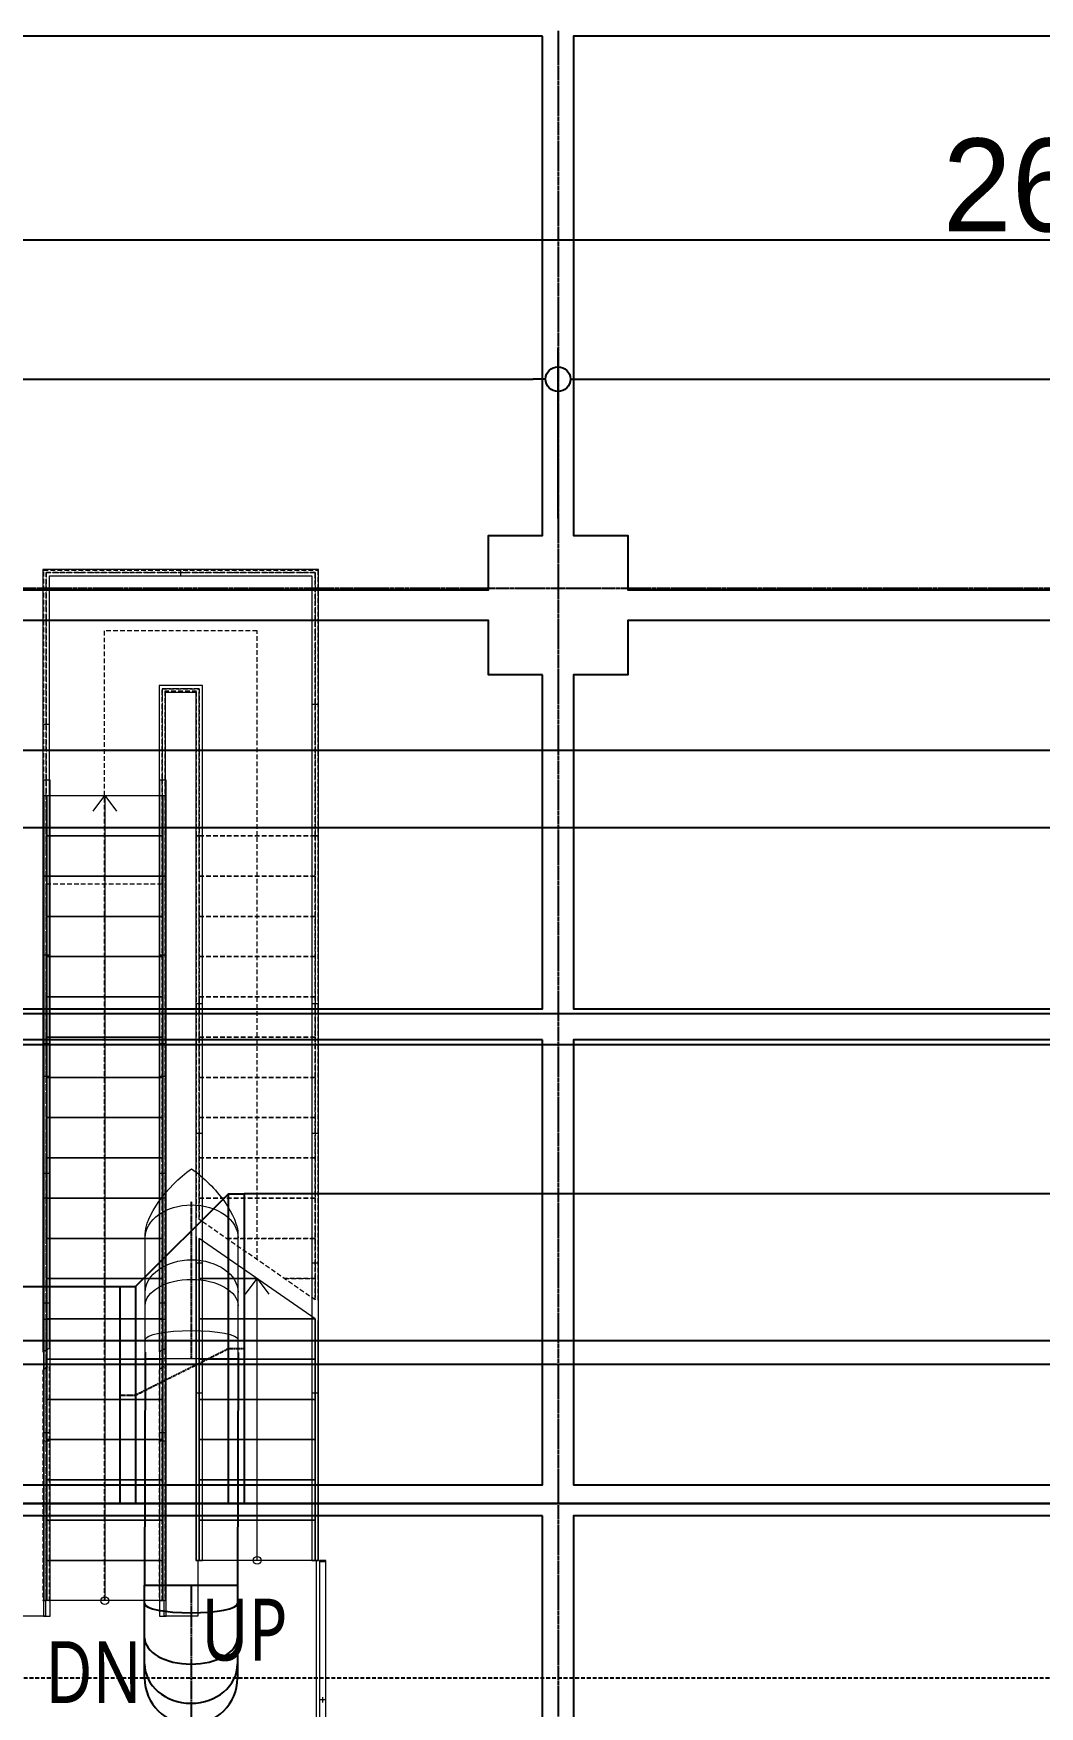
# Model space of a CAD drawing. Extents: x -3450 to 27857, y -1288 to 11880.
# Drawn here: x 12381 to 13031, y 9203 to 10283 of the extents above; entities that cross this region are included whole.
import ezdxf

# ---------------------------------------------------------------- set-up
doc = ezdxf.new("R2010")
doc.units = 0
for name, pattern in [('188K-SM-03-F20-MECH-EQ-Y2257103$0$CENTER', [2, 1.25, -0.25, 0.25, -0.25]), ('188K-SM-03-F20-MECH-EQ-Y2257103$0$CENTER2', [1.125, 0.75, -0.125, 0.125, -0.125]), ('188K-SM-03-F20-MECH-EQ-Y2257103$0$HIDDEN', [0.375, 0.25, -0.125]), ('X-S-FAB-L20$0$COL-CEN-LIN', [3.25, 2.5, -0.25, 0.25, -0.25]), ('X-S-FAB-L20$0$JJP_虛線(退縮線、投影線、地下室範圍、非屬本工程、圖面分區)', [0.45, 0.3, -0.15]), ('X-S-FAB-L20$0$虛線', [0.004233, 0.002117, -0.002117])]:
    doc.linetypes.add(name, pattern=pattern)
for name, color, linetype in [('188K-SM-03-F20-MECH-EQ-Y2257103$0$0-Block Center-Line', 1, '188K-SM-03-F20-MECH-EQ-Y2257103$0$CENTER'), ('188K-SM-03-F20-MECH-EQ-Y2257103$0$0-CF-AAS-AEX', 1, 'Continuous'), ('188K-SM-03-F20-MECH-EQ-Y2257103$0$0-CF-AAS-CVD', 140, 'Continuous'), ('188K-SM-03-F20-MECH-EQ-Y2257103$0$0-CF-AAS-GEX', 5, 'Continuous'), ('188K-SM-03-F20-MECH-EQ-Y2257103$0$0-CF-AAS-SEX', 3, 'Continuous'), ('188K-SM-03-F20-MECH-EQ-Y2257103$0$0-CF-AAS-VEX', 6, 'Continuous'), ('188K-SM-03-F20-MECH-EQ-Y2257103$0$Block Center-Line', 1, '188K-SM-03-F20-MECH-EQ-Y2257103$0$CENTER2'), ('X-S-FAB-L20$0$1_l20平面圖_1_A-RAIL', 8, 'Continuous'), ('X-S-FAB-L20$0$1_l20平面圖_1_A-STRS', 8, 'Continuous'), ('X-S-FAB-L20$0$1_l20平面圖_1_A-TEXT', 8, 'Continuous'), ('X-S-FAB-L20$0$1_l20平面圖_1_S-SLAB-SHOW', 8, 'Continuous'), ('X-S-FAB-L20$0$BLOCK', 8, 'Continuous'), ('X-S-FAB-L20$0$CCL', 8, 'X-S-FAB-L20$0$COL-CEN-LIN'), ('X-S-FAB-L20$0$DIM', 8, 'Continuous'), ('X-S-FAB-L20$0$Steel Frame-188K', 8, 'Continuous')]:
    doc.layers.add(name, color=color, linetype=linetype)
doc.styles.add('188K-SM-03-F20-MECH-EQ-Y2257103$0$dim-txt', font='simplex.shx', dxfattribs={"width": 0.8})
doc.styles.add('X-S-FAB-L20$0$DIM', font='', dxfattribs={"width": 0.8})
doc.styles.add('X-S-FAB-L20$0$Gen-Text', font='c2.shx', dxfattribs={"bigfont": 'chinese.shx'})
doc.styles.add('X-S-FAB-L20$0$Standard', font='', dxfattribs={"width": 0.8})
doc.styles.get('X-S-FAB-L20$0$DIM').set_extended_font_data('MingLiU')
doc.styles.get('X-S-FAB-L20$0$Standard').set_extended_font_data('Microsoft JhengHei')
doc.dimstyles.new('188K-SM-03-F20-MECH-EQ-Y2257103$0$80-DIM(mm)', dxfattribs={"dimscale": 80, "dimtxt": 0.25, "dimasz": 0.12, "dimexe": 0.01, "dimexo": 0.01, "dimgap": 0.05, "dimtad": 1, "dimdec": 0, "dimlfac": 10, "dimzin": 0, "dimdsep": 46, "dimtxsty": '188K-SM-03-F20-MECH-EQ-Y2257103$0$dim-txt', "dimcen": 2, "dimclrd": 220, "dimclre": 220, "dimclrt": 7, "dimadec": 0, "dimazin": 0, "dimtfac": 1, "dimtdec": 0, "dimtix": 1, "dimtmove": 2, "dimatfit": 3, "dimldrblk": '188K-SM-03-F20-MECH-EQ-Y2257103$0$_DOT', "dimfxl": 1.6, "dimtvp": 1, "dimtolj": 1, "dimtzin": 0, "dimarcsym": 0})
doc.dimstyles.new('X-S-FAB-L20$0$CIRL', dxfattribs={"dimtxt": 50, "dimasz": 25, "dimexe": 16, "dimexo": 0, "dimgap": 6, "dimtad": 1, "dimdsep": 46, "dimtxsty": 'X-S-FAB-L20$0$DIM', "dimblk": 'X-S-FAB-L20$0$_DotBlank', "dimcen": 10, "dimdle": 8, "dimclrd": 256, "dimclre": 256, "dimclrt": 6, "dimadec": 0, "dimazin": 0, "dimtfac": 1, "dimtix": 1, "dimtmove": 2, "dimatfit": 0, "dimldrblk": 'X-S-FAB-L20$0$ARROW', "dimfxl": 1, "dimtolj": 1, "dimarcsym": 0})

# ---------------------------------------------------------------- blocks, each defined once
blk = doc.blocks.new('X-S-FAB-L20$0$_DotBlank')
at = {"color": 0, "linetype": 'ByBlock', "lineweight": -2}
blk.add_line((-0.5, 0), (-1, 0), dxfattribs=at)
blk.add_circle((0, 0), 0.5, dxfattribs=at)
blk = doc.blocks.new('*D97')
at = {"layer": 'DefPoints', "color": 0, "transparency": 16777216}
for p in [(0, 10870), (-26160, 10780), (0, 10780)]:
    blk.add_point(p, dxfattribs=at)
at = {"layer": 'X-S-FAB-L20$0$DIM', "lineweight": -2, "transparency": 16777216}
for p, q in [((-26160, 10780), (-26160, 10890)), ((0, 10780), (0, 10890)), ((-26144, 10870), (-16, 10870))]:
    blk.add_line(p, q, dxfattribs=at)
at = {"layer": 'X-S-FAB-L20$0$DIM', "lineweight": -2, "transparency": 16777216, "xscale": 16, "yscale": 16, "zscale": 16, "rotation": 180}
blk.add_blockref('X-S-FAB-L20$0$_DotBlank', (-26160, 10870), dxfattribs=at)
at = {"layer": 'X-S-FAB-L20$0$DIM', "lineweight": -2, "transparency": 16777216, "xscale": 16, "yscale": 16, "zscale": 16}
blk.add_blockref('X-S-FAB-L20$0$_DotBlank', (0, 10870), dxfattribs=at)
at = {"layer": 'X-S-FAB-L20$0$DIM', "color": 6, "transparency": 16777216, "insert": (-13080, 10905), "char_height": 2.5, "attachment_point": 5, "style": 'X-S-FAB-L20$0$Gen-Text'}
blk.add_mtext('\\A1;{\\H24x;26160}', dxfattribs=at)
blk = doc.blocks.new('X-S-FAB-L20$0$ARROW')
at = {"color": 3}
blk.add_solid([(0, 0), (-2.4, -0.4), (-2.4, 0.4)], dxfattribs=at)
blk = doc.blocks.new('*D112')
at = {"layer": 'DefPoints', "color": 0, "transparency": 16777216}
for p in [(-13440, 10780), (-14280, 10690), (-13440, 10690)]:
    blk.add_point(p, dxfattribs=at)
at = {"layer": 'X-S-FAB-L20$0$DIM', "lineweight": -2, "transparency": 16777216}
for p, q in [((-14280, 10690), (-14280, 10800)), ((-13440, 10690), (-13440, 10800)), ((-14264, 10780), (-13456, 10780))]:
    blk.add_line(p, q, dxfattribs=at)
at = {"layer": 'X-S-FAB-L20$0$DIM', "lineweight": -2, "transparency": 16777216, "xscale": 16, "yscale": 16, "zscale": 16, "rotation": 180}
blk.add_blockref('X-S-FAB-L20$0$_DotBlank', (-14280, 10780), dxfattribs=at)
at = {"layer": 'X-S-FAB-L20$0$DIM', "lineweight": -2, "transparency": 16777216, "xscale": 16, "yscale": 16, "zscale": 16}
blk.add_blockref('X-S-FAB-L20$0$_DotBlank', (-13440, 10780), dxfattribs=at)
at = {"layer": 'X-S-FAB-L20$0$DIM', "color": 6, "transparency": 16777216, "insert": (-13860, 10815), "char_height": 2.5, "attachment_point": 5, "style": 'X-S-FAB-L20$0$Gen-Text'}
blk.add_mtext('\\A1;{\\H24x;840}', dxfattribs=at)
blk = doc.blocks.new('*D113')
at = {"layer": 'DefPoints', "color": 0, "transparency": 16777216}
for p in [(-12240, 10780), (-13440, 10690), (-12240, 10690)]:
    blk.add_point(p, dxfattribs=at)
at = {"layer": 'X-S-FAB-L20$0$DIM', "lineweight": -2, "transparency": 16777216}
for p, q in [((-13440, 10690), (-13440, 10800)), ((-12240, 10690), (-12240, 10800)), ((-13424, 10780), (-12256, 10780))]:
    blk.add_line(p, q, dxfattribs=at)
at = {"layer": 'X-S-FAB-L20$0$DIM', "lineweight": -2, "transparency": 16777216, "xscale": 16, "yscale": 16, "zscale": 16, "rotation": 180}
blk.add_blockref('X-S-FAB-L20$0$_DotBlank', (-13440, 10780), dxfattribs=at)
at = {"layer": 'X-S-FAB-L20$0$DIM', "lineweight": -2, "transparency": 16777216, "xscale": 16, "yscale": 16, "zscale": 16}
blk.add_blockref('X-S-FAB-L20$0$_DotBlank', (-12240, 10780), dxfattribs=at)
at = {"layer": 'X-S-FAB-L20$0$DIM', "color": 6, "transparency": 16777216, "insert": (-12840, 10815), "char_height": 2.5, "attachment_point": 5, "style": 'X-S-FAB-L20$0$Gen-Text'}
blk.add_mtext('\\A1;{\\H24x;1200}', dxfattribs=at)
blk = doc.blocks.new('X-S-FAB-L20$0$鋼棚_AAS')
at = {"layer": 'X-S-FAB-L20$0$Steel Frame-188K'}
for points in [[(10115, 1253.5), (9295, 1253.5), (9295, 905.9), (9305, 905.9), (9305, 895.9), (10080, 895.9), (10080, 930.9), (10115, 930.9)], [(11015, 1253.5), (10135, 1253.5), (10135, 930.9), (10170, 930.9), (10170, 895.9), (10980, 895.9), (10980, 930.9), (11015, 930.9)], [(10115, 840.9), (10080, 840.9), (10080, 875.9), (9728.6, 875.9), (9728.6, 625.1), (10115, 625.1)], [(10449.6, 875.9), (10170, 875.9), (10170, 840.9), (10135, 840.9), (10135, 625.1), (10449.6, 625.1)], [(10115, 605.1), (9728.6, 605.1), (9728.6, 317.7), (10115, 317.7)], [(10449.6, 605.1), (10135, 605.1), (10135, 317.7), (10449.6, 317.7)], [(10115, 297.7), (9728.6, 297.7), (9728.6, 131.9), (10080, 131.9), (10080, 166.9), (10115, 166.9)], [(10449.6, 297.7), (10135, 297.7), (10135, 166.9), (10170, 166.9), (10170, 131.9), (10449.6, 131.9)]]:
    blk.add_lwpolyline(points, close=True, dxfattribs=at)
blk = doc.blocks.new('*U731')
for p, q in [((100, 30), (160, 30)), ((160, 30), (160, -30)), ((160, -30), (100, -30))]:
    blk.add_line(p, q)
blk.add_arc((100, 0), 30, 90.0267, 270.0267)
for centre, ratio in [((109.1, 0), 0.847759), ((126, 0), 0.566454), ((148.1, 0), 0.198912)]:
    blk.add_ellipse(centre, major_axis=(0, -30), ratio=ratio, start_param=3.141593, end_param=6.283185)
at = {"layer": '188K-SM-03-F20-MECH-EQ-Y2257103$0$0-Block Center-Line'}
blk.add_line((160, 0), (70, 0), dxfattribs=at)
blk = doc.blocks.new('*U605')
at = {"color": 0, "linetype": 'Continuous', "lineweight": 0}
for p, q in [((23.4, 30), (21.2, 30)), ((101.3, 30), (23.4, 30)), ((101.3, -30), (101.3, 30)), ((23.4, -30), (21.2, -30)), ((101.3, -30), (23.4, -30))]:
    blk.add_line(p, q, dxfattribs=at)
at = {"color": 0, "linetype": 'Continuous', "lineweight": 0, "extrusion": (1.14319e-17, 2.30683e-16, -1)}
blk.add_ellipse((0, 0), major_axis=(-27.7, -27.7), ratio=0.414214, start_param=1.178097, end_param=2.748894, dxfattribs=at)
at = {"color": 0, "linetype": 'Continuous', "lineweight": 0, "extrusion": (6.7124e-32, 2.19251e-16, -1)}
for centre, ratio, end_param in [((23.4, 0), 0.707107, 6.283185), ((23.4, 0), 0.707107, 6.283185), ((58.8, 0), 0.707107, 6.283185), ((67.3, 0), 0.566454, 6.283185), ((89.3, 0), 0.198912, 6.283185), ((58.8, 0), 0.707107, 4.712389)]:
    blk.add_ellipse(centre, major_axis=(0, 30), ratio=ratio, start_param=3.141593, end_param=end_param, dxfattribs=at)
at = {"color": 0, "linetype": 'Continuous', "lineweight": 0, "extrusion": (-1.14319e-17, 2.30683e-16, -1)}
blk.add_ellipse((0, 0), major_axis=(-27.7, 27.7), ratio=0.414214, start_param=3.534292, end_param=5.105088, dxfattribs=at)
at = {"layer": '188K-SM-03-F20-MECH-EQ-Y2257103$0$Block Center-Line'}
blk.add_line((101.3, 0), (0, 0), dxfattribs=at)
blk = doc.blocks.new('188K-SM-03-F20-MECH-EQ-Y2257103$0$SEX')
at = {"layer": '188K-SM-03-F20-MECH-EQ-Y2257103$0$0-CF-AAS-SEX'}
for p, q in [((13269.7, 625.1), (9303.7, 625.1)), ((13269.7, 435.1), (9303.7, 435.1))]:
    blk.add_line(p, q, dxfattribs=at)
blk = doc.blocks.new('188K-SM-03-F20-MECH-EQ-Y2257103$0$VEX')
at = {"layer": '188K-SM-03-F20-MECH-EQ-Y2257103$0$0-CF-AAS-VEX'}
for p, q in [((15710.84, 665.09), (8931.2, 665.1)), ((15710.84, 545.09), (8931.2, 545.1))]:
    blk.add_line(p, q, dxfattribs=at)
blk = doc.blocks.new('188K-SM-03-F20-MECH-EQ-Y2257103$0$AEX')
at = {"layer": '188K-SM-03-F20-MECH-EQ-Y2257103$0$0-CF-AAS-AEX'}
for p, q in [((11296.5, 243.8, 0), (5239.5, 243.8, 0)), ((11296.5, 138.8, 0), (5239.5, 138.8, 0))]:
    blk.add_line(p, q, dxfattribs=at)
blk = doc.blocks.new('*U728')
for p, q in [((10, 100), (0, 100)), ((0, 100), (0, -100)), ((10, -100), (10, 100)), ((10, 100), (70, 40)), ((80, 40), (70, 40)), ((70, 40), (70, -100)), ((80, -100), (80, 40)), ((0, -100), (80, -100))]:
    blk.add_line(p, q)
at = {"layer": '188K-SM-03-F20-MECH-EQ-Y2257103$0$Block Center-Line'}
blk.add_lwpolyline([(80, -30), (70, -30), (10, 0), (0, 0)], dxfattribs=at)
blk = doc.blocks.new('188K-SM-03-F20-MECH-EQ-Y2257103$0$GEX')
at = {"layer": '188K-SM-03-F20-MECH-EQ-Y2257103$0$0-CF-AAS-GEX'}
for p, q in [((11464.8, 428.8, 0), (9922.2, 428.8, 0)), ((5438.7, 368.8, 0), (9842.2, 368.8, 0)), ((5438.7, 228.8, 0), (9842.2, 228.8, 0)), ((11464.8, 228.8, 0), (9922.2, 228.8, 0))]:
    blk.add_line(p, q, dxfattribs=at)
at = {"layer": '188K-SM-03-F20-MECH-EQ-Y2257103$0$0-CF-AAS-GEX', "xscale": -1}
blk.add_blockref('*U728', (9922.2, 328.8, 0), dxfattribs=at)
blk = doc.blocks.new('*D1136')
at = {"color": 220, "lineweight": -2, "ltscale": 2, "transparency": 16777216}
for p, q in [((15074.4, 9770.1), (-0.8, 9770.1)), ((0, 9760.5), (0, 9659.7))]:
    blk.add_line(p, q, dxfattribs=at)
at = {"color": 220, "ltscale": 2, "transparency": 16777216}
for points in [[(-1.6, 9760.5), (1.6, 9760.5), (0, 9770.1)], [(-1.6, 9659.7), (1.6, 9659.7), (0, 9650.1)]]:
    blk.add_solid(points, dxfattribs=at)
at = {"layer": 'DefPoints', "color": 0, "ltscale": 2, "transparency": 16777216}
for p in [(15075.2, 9770.1), (0, 9650.1), (0, 9650.1)]:
    blk.add_point(p, dxfattribs=at)
at = {"color": 7, "ltscale": 2, "transparency": 16777216, "insert": (-14, 9710.1), "char_height": 20, "attachment_point": 5, "rotation": 90, "style": '188K-SM-03-F20-MECH-EQ-Y2257103$0$dim-txt'}
blk.add_mtext('\\A1;1200', dxfattribs=at)
blk = doc.blocks.new('188K-SM-03-F20-MECH-EQ-Y2257103$0$_DOT')
at = {"color": 0, "linetype": 'ByBlock'}
blk.add_line((-0.5, 0), (-1, 0), dxfattribs=at)
at = {"color": 0, "linetype": 'ByBlock', "const_width": 0.5}
blk.add_lwpolyline([(-0.25, 0, 1), (0.25, 0, 1)], format="xyb", close=True, dxfattribs=at)
blk = doc.blocks.new('X-S-FAB-L20$0$FAB2-L05')
at = {"layer": 'X-S-FAB-L20$0$CCL'}
for p, q in [((-13440, 11005), (-13440, 0)), ((-26880, 10645), (1210, 10645))]:
    blk.add_line(p, q, dxfattribs=at)
at = {"layer": 'X-S-FAB-L20$0$DIM'}
for base, p1, p2, picture, middle in [((0, 10870), (-26160, 10780), (0, 10780), '*D97', (-13080, 10905.005)), ((-13440, 10780), (-14280, 10690), (-13440, 10690), '*D112', (-13860, 10815)), ((-12240, 10780), (-13440, 10690), (-12240, 10690), '*D113', (-12840, 10815.005))]:
    dim = blk.add_linear_dim(base=base, p1=p1, p2=p2, text='{\\H24x;<>}', dimstyle='X-S-FAB-L20$0$CIRL', override={"dimtxt": 2.5, "dimasz": 16, "dimexe": 20, "dimgap": 5, "dimtxsty": 'X-S-FAB-L20$0$Gen-Text', "dimblk1": 'X-S-FAB-L20$0$_DotBlank', "dimblk2": 'X-S-FAB-L20$0$_DotBlank', "dimsah": 1}, dxfattribs=at)
    dim.commit()
    dim.dimension.update_dxf_attribs({"geometry": picture, "text_midpoint": middle})
blk = doc.blocks.new('X-S-FAB-L20')
at = {"layer": 'X-S-FAB-L20$0$1_l20平面圖_1_A-RAIL', "color": 4, "lineweight": 0, "ltscale": 10}
for p, q in [((12565.3, 9937.1), (12387.3, 9937.1)), ((12387.3, 9937.1), (12387.3, 9739)), ((12391.5, 9932.9), (12561.1, 9932.9)), ((12391.5, 9739), (12391.5, 9932.9)), ((12474.6, 9935), (12478, 9935)), ((12476.3, 9933.3), (12476.3, 9936.7)), ((12561.1, 9932.9), (12561.1, 9765)), ((12565.3, 9765), (12565.3, 9937.1)), ((12490.3, 9862.1), (12462.3, 9862.1)), ((12462.3, 9862.1), (12462.3, 9739)), ((12466.5, 9857.9), (12486.1, 9857.9)), ((12466.5, 9739), (12466.5, 9857.9)), ((12486.1, 9857.9), (12486.1, 9765)), ((12490.3, 9765), (12490.3, 9862.1)), ((12561.5, 9850), (12564.9, 9850)), ((12563.2, 9851.7), (12563.2, 9848.3)), ((12391.1, 9837), (12387.7, 9837)), ((12389.4, 9835.3), (12389.4, 9838.7)), ((12391.9, 9801), (12387.7, 9801)), ((12387.7, 9801), (12387.7, 9791)), ((12391.9, 9791), (12391.9, 9801)), ((12466.9, 9801), (12462.7, 9801)), ((12462.7, 9801), (12462.7, 9791)), ((12466.9, 9791), (12466.9, 9801)), ((12387.7, 9791), (12387.7, 9271)), ((12391.9, 9271), (12391.9, 9791)), ((12462.7, 9791), (12462.7, 9271)), ((12466.9, 9271), (12466.9, 9791)), ((12486.1, 9765), (12486.1, 9297)), ((12490.3, 9297), (12490.3, 9765)), ((12561.1, 9765), (12561.1, 9297)), ((12565.3, 9297), (12565.3, 9765)), ((12387.3, 9739), (12387.3, 9431.6)), ((12391.5, 9434.1), (12391.5, 9739)), ((12462.3, 9739), (12462.3, 9431.6)), ((12466.5, 9434.1), (12466.5, 9739)), ((12391.5, 9688), (12388.1, 9688)), ((12389.8, 9686.3), (12389.8, 9689.7)), ((12466.5, 9688), (12463.1, 9688)), ((12464.8, 9686.3), (12464.8, 9689.7)), ((12486.5, 9656.7), (12489.9, 9656.7)), ((12488.2, 9658.4), (12488.2, 9655)), ((12561.5, 9656.7), (12564.9, 9656.7)), ((12563.2, 9658.4), (12563.2, 9655)), ((12391.1, 9630.7), (12387.7, 9630.7)), ((12389.4, 9629), (12389.4, 9632.4)), ((12466.1, 9630.7), (12462.7, 9630.7)), ((12464.4, 9629), (12464.4, 9632.4)), ((12391.5, 9609.5), (12388.1, 9609.5)), ((12389.8, 9607.8), (12389.8, 9611.2)), ((12466.5, 9609.5), (12463.1, 9609.5)), ((12464.8, 9607.8), (12464.8, 9611.2)), ((12486.5, 9572.9), (12489.9, 9572.9)), ((12488.2, 9574.6), (12488.2, 9571.2)), ((12561.5, 9572.9), (12564.9, 9572.9)), ((12563.2, 9574.6), (12563.2, 9571.2)), ((12391.1, 9546.9), (12387.7, 9546.9)), ((12389.4, 9545.2), (12389.4, 9548.6)), ((12466.1, 9546.9), (12462.7, 9546.9)), ((12464.4, 9545.2), (12464.4, 9548.6)), ((12389.8, 9529.3), (12389.8, 9532.7)), ((12464.8, 9529.3), (12464.8, 9532.7)), ((12391.5, 9531), (12388.1, 9531)), ((12466.5, 9531), (12463.1, 9531)), ((12486.5, 9489.1), (12489.9, 9489.1)), ((12488.2, 9490.8), (12488.2, 9487.4)), ((12561.5, 9489.1), (12564.9, 9489.1)), ((12563.2, 9490.8), (12563.2, 9487.4)), ((12391.1, 9463.1), (12387.7, 9463.1)), ((12389.4, 9461.4), (12389.4, 9464.8)), ((12466.1, 9463.1), (12462.7, 9463.1)), ((12464.4, 9461.4), (12464.4, 9464.8)), ((12391.5, 9452.5), (12388.1, 9452.5)), ((12389.8, 9450.8), (12389.8, 9454.2)), ((12466.5, 9452.5), (12463.1, 9452.5)), ((12464.8, 9450.8), (12464.8, 9454.2)), ((12387.3, 9431.6), (12391.5, 9434.1)), ((12462.3, 9431.6), (12466.5, 9434.1)), ((12486.5, 9405.3), (12489.9, 9405.3)), ((12488.2, 9407), (12488.2, 9403.6)), ((12561.5, 9405.3), (12564.9, 9405.3)), ((12563.2, 9407), (12563.2, 9403.6)), ((12391.5, 9374), (12388.1, 9374)), ((12389.8, 9372.3), (12389.8, 9375.7)), ((12466.5, 9374), (12463.1, 9374)), ((12464.8, 9372.3), (12464.8, 9375.7)), ((12486.1, 9297), (12490.3, 9297)), ((12561.1, 9297), (12565.3, 9297)), ((12570.1, 9297), (12565.9, 9297)), ((12565.9, 9297), (12565.9, 9128.1)), ((12570, 9296), (12566, 9296)), ((12566, 9296), (12566, 9128)), ((12570, 9124), (12570, 9296)), ((12570.1, 9123.9), (12570.1, 9297)), ((12387.7, 9271), (12387.7, 9261)), ((12391.9, 9261), (12391.9, 9271)), ((12462.7, 9271), (12462.7, 9261)), ((12466.9, 9261), (12466.9, 9271)), ((12387.7, 9261), (12391.9, 9261)), ((12462.7, 9261), (12466.9, 9261)), ((12568, 9205.3), (12568, 9208.7)), ((12569.7, 9207), (12566.3, 9207))]:
    blk.add_line(p, q, dxfattribs=at)
at = {"layer": 'X-S-FAB-L20$0$1_l20平面圖_1_A-RAIL', "color": 4, "linetype": 'X-S-FAB-L20$0$JJP_虛線(退縮線、投影線、地下室範圍、非屬本工程、圖面分區)', "lineweight": 0, "ltscale": 10}
for p, q in [((12389.4, 9377.6), (12389.4, 9381)), ((12464.4, 9377.6), (12464.4, 9381)), ((12391.1, 9379.3), (12387.7, 9379.3)), ((12466.1, 9379.3), (12462.7, 9379.3))]:
    blk.add_line(p, q, dxfattribs=at)
at = {"layer": 'X-S-FAB-L20$0$1_l20平面圖_1_A-RAIL', "color": 4, "linetype": 'X-S-FAB-L20$0$JJP_虛線(退縮線、投影線、地下室範圍、非屬本工程、圖面分區)', "lineweight": 0, "ltscale": 10, "flags": 128}
for points in [[(12387.3, 9420.1), (12387.3, 9271), (12391.5, 9271), (12391.5, 9422.5)], [(12462.3, 9420.1), (12462.3, 9271), (12466.5, 9271), (12466.5, 9422.5)]]:
    blk.add_lwpolyline(points, close=True, dxfattribs=at)
at = {"layer": 'X-S-FAB-L20$0$1_l20平面圖_1_A-STRS', "color": 12, "linetype": 'X-S-FAB-L20$0$JJP_虛線(退縮線、投影線、地下室範圍、非屬本工程、圖面分區)', "lineweight": 0, "ltscale": 10}
for p, q in [((12387.8, 9739), (12387.8, 9936.6)), ((12387.8, 9936.6), (12564.8, 9936.6)), ((12563.2, 9935), (12389.4, 9935)), ((12389.4, 9935), (12389.4, 9739)), ((12389.4, 9935), (12563.2, 9935)), ((12389.4, 9739), (12389.4, 9935)), ((12563.2, 9765), (12563.2, 9935)), ((12563.2, 9935), (12563.2, 9765)), ((12564.8, 9936.6), (12564.8, 9765)), ((12525.7, 9897.5), (12426.9, 9897.5)), ((12426.9, 9897.5), (12426.9, 9739)), ((12525.7, 9765), (12525.7, 9897.5)), ((12464.4, 9739), (12464.4, 9860)), ((12464.4, 9860), (12488.2, 9860)), ((12488.2, 9860), (12464.4, 9860)), ((12464.4, 9860), (12464.4, 9739)), ((12486.6, 9858.4), (12466, 9858.4)), ((12466, 9858.4), (12466, 9739)), ((12486.6, 9765), (12486.6, 9858.4)), ((12488.2, 9860), (12488.2, 9765)), ((12488.2, 9765), (12488.2, 9860)), ((12486.6, 9518.3), (12486.6, 9765)), ((12486.6, 9765), (12488.2, 9765)), ((12488.2, 9765), (12486.6, 9765)), ((12488.2, 9765), (12488.2, 9517.2)), ((12563.2, 9765), (12488.2, 9765)), ((12563.2, 9765), (12488.2, 9765)), ((12488.2, 9739), (12488.2, 9765)), ((12488.2, 9765), (12563.2, 9765)), ((12563.2, 9765), (12488.2, 9765)), ((12525.7, 9491.2), (12525.7, 9765)), ((12563.2, 9465.2), (12563.2, 9765)), ((12563.2, 9765), (12564.8, 9765)), ((12564.8, 9765), (12563.2, 9765)), ((12563.2, 9765), (12563.2, 9739)), ((12564.8, 9765), (12564.8, 9464.1)), ((12389.4, 9739), (12387.8, 9739)), ((12387.8, 9271), (12387.8, 9739)), ((12387.8, 9739), (12389.4, 9739)), ((12389.4, 9739), (12389.4, 9271)), ((12389.4, 9739), (12464.4, 9739)), ((12389.4, 9739), (12464.4, 9739)), ((12464.4, 9739), (12389.4, 9739)), ((12389.4, 9713), (12389.4, 9739)), ((12389.4, 9739), (12464.4, 9739)), ((12426.9, 9739), (12426.9, 9297)), ((12466, 9739), (12464.4, 9739)), ((12464.4, 9271), (12464.4, 9739)), ((12464.4, 9739), (12466, 9739)), ((12464.4, 9739), (12464.4, 9713)), ((12466, 9739), (12466, 9271)), ((12563.2, 9739), (12488.2, 9739)), ((12488.2, 9713), (12488.2, 9739)), ((12488.2, 9739), (12563.2, 9739)), ((12563.2, 9739), (12488.2, 9739)), ((12563.2, 9739), (12563.2, 9713)), ((12389.4, 9734), (12464.4, 9734)), ((12389.4, 9713), (12464.4, 9713)), ((12464.4, 9713), (12389.4, 9713)), ((12389.4, 9713), (12464.4, 9713)), ((12389.4, 9687), (12389.4, 9713)), ((12464.4, 9713), (12464.4, 9687)), ((12563.2, 9713), (12488.2, 9713)), ((12488.2, 9687), (12488.2, 9713)), ((12488.2, 9713), (12563.2, 9713)), ((12563.2, 9713), (12488.2, 9713)), ((12563.2, 9713), (12563.2, 9687)), ((12389.4, 9687), (12464.4, 9687)), ((12464.4, 9687), (12389.4, 9687)), ((12389.4, 9687), (12464.4, 9687)), ((12389.4, 9661), (12389.4, 9687)), ((12464.4, 9687), (12464.4, 9661)), ((12563.2, 9687), (12488.2, 9687)), ((12488.2, 9661), (12488.2, 9687)), ((12488.2, 9687), (12563.2, 9687)), ((12563.2, 9687), (12488.2, 9687)), ((12563.2, 9687), (12563.2, 9661)), ((12389.4, 9661), (12464.4, 9661)), ((12464.4, 9661), (12389.4, 9661)), ((12389.4, 9661), (12464.4, 9661)), ((12389.4, 9635), (12389.4, 9661)), ((12464.4, 9661), (12464.4, 9635)), ((12563.2, 9661), (12488.2, 9661)), ((12488.2, 9635), (12488.2, 9661)), ((12488.2, 9661), (12563.2, 9661)), ((12563.2, 9661), (12488.2, 9661)), ((12563.2, 9661), (12563.2, 9635)), ((12389.4, 9635), (12464.4, 9635)), ((12464.4, 9635), (12389.4, 9635)), ((12389.4, 9635), (12464.4, 9635)), ((12389.4, 9609), (12389.4, 9635)), ((12464.4, 9635), (12464.4, 9609)), ((12563.2, 9635), (12488.2, 9635)), ((12488.2, 9609), (12488.2, 9635)), ((12488.2, 9635), (12563.2, 9635)), ((12563.2, 9635), (12488.2, 9635)), ((12563.2, 9635), (12563.2, 9609)), ((12389.4, 9609), (12464.4, 9609)), ((12464.4, 9609), (12389.4, 9609)), ((12389.4, 9609), (12464.4, 9609)), ((12389.4, 9583), (12389.4, 9609)), ((12464.4, 9609), (12464.4, 9583)), ((12563.2, 9609), (12488.2, 9609)), ((12488.2, 9583), (12488.2, 9609)), ((12488.2, 9609), (12563.2, 9609)), ((12563.2, 9609), (12488.2, 9609)), ((12563.2, 9609), (12563.2, 9583)), ((12389.4, 9583), (12464.4, 9583)), ((12464.4, 9583), (12389.4, 9583)), ((12389.4, 9583), (12464.4, 9583)), ((12389.4, 9557), (12389.4, 9583)), ((12464.4, 9583), (12464.4, 9557)), ((12563.2, 9583), (12488.2, 9583)), ((12488.2, 9557), (12488.2, 9583)), ((12488.2, 9583), (12563.2, 9583)), ((12563.2, 9583), (12488.2, 9583)), ((12563.2, 9583), (12563.2, 9557)), ((12389.4, 9557), (12464.4, 9557)), ((12464.4, 9557), (12389.4, 9557)), ((12389.4, 9557), (12464.4, 9557)), ((12389.4, 9531), (12389.4, 9557)), ((12464.4, 9557), (12464.4, 9531)), ((12563.2, 9557), (12488.2, 9557)), ((12488.2, 9531), (12488.2, 9557)), ((12488.2, 9557), (12563.2, 9557)), ((12563.2, 9557), (12488.2, 9557)), ((12563.2, 9557), (12563.2, 9531)), ((12389.4, 9531), (12464.4, 9531)), ((12464.4, 9531), (12389.4, 9531)), ((12389.4, 9531), (12464.4, 9531)), ((12389.4, 9505), (12389.4, 9531)), ((12464.4, 9531), (12464.4, 9505)), ((12563.2, 9531), (12488.2, 9531)), ((12488.2, 9517.2), (12488.2, 9531)), ((12488.2, 9531), (12563.2, 9531)), ((12563.2, 9531), (12488.2, 9531)), ((12563.2, 9531), (12563.2, 9505)), ((12563.2, 9465.2), (12488.2, 9517.2)), ((12389.4, 9505), (12464.4, 9505)), ((12464.4, 9505), (12389.4, 9505)), ((12389.4, 9505), (12464.4, 9505)), ((12389.4, 9479), (12389.4, 9505)), ((12464.4, 9505), (12464.4, 9479)), ((12563.2, 9505), (12505.8, 9505)), ((12505.8, 9505), (12563.2, 9505)), ((12563.2, 9505), (12505.8, 9505)), ((12563.2, 9505), (12563.2, 9479)), ((12389.4, 9479), (12464.4, 9479)), ((12464.4, 9479), (12389.4, 9479)), ((12389.4, 9479), (12464.4, 9479)), ((12389.4, 9453), (12389.4, 9479)), ((12464.4, 9479), (12464.4, 9453)), ((12563.2, 9479), (12543.3, 9479)), ((12543.3, 9479), (12563.2, 9479)), ((12563.2, 9479), (12543.3, 9479)), ((12563.2, 9479), (12563.2, 9465.2)), ((12389.4, 9453), (12464.4, 9453)), ((12464.4, 9453), (12389.4, 9453)), ((12389.4, 9453), (12464.4, 9453)), ((12389.4, 9427), (12389.4, 9453)), ((12464.4, 9453), (12464.4, 9427)), ((12389.4, 9427), (12464.4, 9427)), ((12464.4, 9427), (12389.4, 9427)), ((12389.4, 9427), (12464.4, 9427)), ((12389.4, 9401), (12389.4, 9427)), ((12464.4, 9427), (12464.4, 9401)), ((12389.4, 9401), (12464.4, 9401)), ((12464.4, 9401), (12389.4, 9401)), ((12389.4, 9401), (12464.4, 9401)), ((12389.4, 9375), (12389.4, 9401)), ((12464.4, 9401), (12464.4, 9375)), ((12389.4, 9375), (12464.4, 9375)), ((12464.4, 9375), (12389.4, 9375)), ((12389.4, 9375), (12464.4, 9375)), ((12389.4, 9349), (12389.4, 9375)), ((12464.4, 9375), (12464.4, 9349)), ((12389.4, 9349), (12464.4, 9349)), ((12464.4, 9349), (12389.4, 9349)), ((12389.4, 9349), (12464.4, 9349)), ((12389.4, 9323), (12389.4, 9349)), ((12464.4, 9349), (12464.4, 9323)), ((12389.4, 9323), (12464.4, 9323)), ((12464.4, 9323), (12389.4, 9323)), ((12389.4, 9323), (12464.4, 9323)), ((12389.4, 9297), (12389.4, 9323)), ((12464.4, 9323), (12464.4, 9297)), ((12389.4, 9297), (12464.4, 9297)), ((12464.4, 9297), (12389.4, 9297)), ((12389.4, 9297), (12464.4, 9297)), ((12389.4, 9271), (12389.4, 9297)), ((12426.9, 9297), (12426.9, 9271)), ((12464.4, 9297), (12464.4, 9271)), ((12389.4, 9271), (12387.8, 9271)), ((12464.4, 9271), (12389.4, 9271)), ((12466, 9271), (12464.4, 9271))]:
    blk.add_line(p, q, dxfattribs=at)
at = {"layer": 'X-S-FAB-L20$0$1_l20平面圖_1_A-STRS', "color": 12, "linetype": 'X-S-FAB-L20$0$虛線', "lineweight": 0, "ltscale": 10}
for p, q in [((12389.4, 9935), (12563.2, 9935)), ((12389.4, 9739), (12389.4, 9935)), ((12563.2, 9935), (12563.2, 9765)), ((12488.2, 9860), (12464.4, 9860)), ((12464.4, 9860), (12464.4, 9739)), ((12488.2, 9765), (12488.2, 9860)), ((12488.2, 9517.2), (12488.2, 9765)), ((12563.2, 9765), (12563.2, 9465.2)), ((12389.4, 9271), (12389.4, 9739)), ((12464.4, 9739), (12464.4, 9271)), ((12464.4, 9271), (12389.4, 9271))]:
    blk.add_line(p, q, dxfattribs=at)
at = {"layer": 'X-S-FAB-L20$0$1_l20平面圖_1_A-STRS', "color": 4, "lineweight": 0, "ltscale": 10}
for p, q in [((12388.2, 9271), (12388.2, 9791)), ((12388.2, 9791), (12389.8, 9791)), ((12389.8, 9791), (12389.8, 9271)), ((12464.8, 9271), (12464.8, 9791)), ((12464.8, 9791), (12466.4, 9791)), ((12466.4, 9791), (12466.4, 9271)), ((12486.6, 9297), (12486.6, 9506.1)), ((12488.2, 9505), (12488.2, 9297)), ((12563.2, 9297), (12563.2, 9453)), ((12564.8, 9451.9), (12564.8, 9297)), ((12488.2, 9297), (12486.6, 9297)), ((12564.8, 9297), (12563.2, 9297)), ((12389.8, 9271), (12388.2, 9271)), ((12466.4, 9271), (12464.8, 9271))]:
    blk.add_line(p, q, dxfattribs=at)
at = {"layer": 'X-S-FAB-L20$0$1_l20平面圖_1_A-STRS', "color": 12, "lineweight": 0, "ltscale": 10}
for p, q in [((12389.8, 9271), (12389.8, 9791)), ((12389.8, 9791), (12464.8, 9791)), ((12389.8, 9791), (12464.8, 9791)), ((12389.8, 9765), (12389.8, 9791)), ((12464.8, 9791), (12464.8, 9271)), ((12464.8, 9791), (12464.8, 9765)), ((12389.8, 9765), (12464.8, 9765)), ((12464.8, 9765), (12389.8, 9765)), ((12389.8, 9765), (12464.8, 9765)), ((12389.8, 9739), (12389.8, 9765)), ((12464.8, 9765), (12464.8, 9739)), ((12389.8, 9739), (12464.8, 9739)), ((12464.8, 9739), (12389.8, 9739)), ((12389.8, 9739), (12464.8, 9739)), ((12389.8, 9713), (12389.8, 9739)), ((12464.8, 9739), (12464.8, 9713)), ((12389.8, 9713), (12464.8, 9713)), ((12464.8, 9713), (12389.8, 9713)), ((12389.8, 9713), (12464.8, 9713)), ((12389.8, 9687), (12389.8, 9713)), ((12464.8, 9713), (12464.8, 9687)), ((12389.8, 9687), (12464.8, 9687)), ((12464.8, 9687), (12389.8, 9687)), ((12389.8, 9687), (12464.8, 9687)), ((12389.8, 9661), (12389.8, 9687)), ((12464.8, 9687), (12464.8, 9661)), ((12389.8, 9661), (12464.8, 9661)), ((12464.8, 9661), (12389.8, 9661)), ((12389.8, 9661), (12464.8, 9661)), ((12389.8, 9635), (12389.8, 9661)), ((12464.8, 9661), (12464.8, 9635)), ((12389.8, 9635), (12464.8, 9635)), ((12464.8, 9635), (12389.8, 9635)), ((12389.8, 9635), (12464.8, 9635)), ((12389.8, 9609), (12389.8, 9635)), ((12464.8, 9635), (12464.8, 9609)), ((12389.8, 9609), (12464.8, 9609)), ((12464.8, 9609), (12389.8, 9609)), ((12389.8, 9609), (12464.8, 9609)), ((12389.8, 9583), (12389.8, 9609)), ((12464.8, 9609), (12464.8, 9583)), ((12389.8, 9583), (12464.8, 9583)), ((12464.8, 9583), (12389.8, 9583)), ((12389.8, 9583), (12464.8, 9583)), ((12389.8, 9557), (12389.8, 9583)), ((12464.8, 9583), (12464.8, 9557)), ((12389.8, 9557), (12464.8, 9557)), ((12464.8, 9557), (12389.8, 9557)), ((12389.8, 9557), (12464.8, 9557)), ((12389.8, 9531), (12389.8, 9557)), ((12464.8, 9557), (12464.8, 9531)), ((12389.8, 9531), (12464.8, 9531)), ((12464.8, 9531), (12389.8, 9531)), ((12389.8, 9531), (12464.8, 9531)), ((12389.8, 9505), (12389.8, 9531)), ((12464.8, 9531), (12464.8, 9505)), ((12389.8, 9505), (12464.8, 9505)), ((12464.8, 9505), (12389.8, 9505)), ((12389.8, 9505), (12464.8, 9505)), ((12389.8, 9479), (12389.8, 9505)), ((12464.8, 9505), (12464.8, 9479)), ((12488.2, 9297), (12488.2, 9505)), ((12488.2, 9479), (12488.2, 9505)), ((12563.2, 9453), (12488.2, 9505)), ((12389.8, 9479), (12464.8, 9479)), ((12464.8, 9479), (12389.8, 9479)), ((12389.8, 9479), (12464.8, 9479)), ((12389.8, 9453), (12389.8, 9479)), ((12464.8, 9479), (12464.8, 9453)), ((12525.7, 9479), (12488.2, 9479)), ((12488.2, 9453), (12488.2, 9479)), ((12488.2, 9479), (12525.7, 9479)), ((12525.7, 9479), (12488.2, 9479)), ((12389.8, 9453), (12464.8, 9453)), ((12464.8, 9453), (12389.8, 9453)), ((12389.8, 9453), (12464.8, 9453)), ((12389.8, 9427), (12389.8, 9453)), ((12464.8, 9453), (12464.8, 9427)), ((12563.2, 9453), (12488.2, 9453)), ((12488.2, 9427), (12488.2, 9453)), ((12488.2, 9453), (12563.2, 9453)), ((12563.2, 9453), (12488.2, 9453)), ((12563.2, 9453), (12563.2, 9297)), ((12563.2, 9453), (12563.2, 9427)), ((12389.8, 9427), (12464.8, 9427)), ((12464.8, 9427), (12389.8, 9427)), ((12389.8, 9427), (12464.8, 9427)), ((12389.8, 9401), (12389.8, 9427)), ((12464.8, 9427), (12464.8, 9401)), ((12563.2, 9427), (12488.2, 9427)), ((12488.2, 9401), (12488.2, 9427)), ((12488.2, 9427), (12563.2, 9427)), ((12563.2, 9427), (12488.2, 9427)), ((12563.2, 9427), (12563.2, 9401)), ((12389.8, 9401), (12464.8, 9401)), ((12464.8, 9401), (12389.8, 9401)), ((12389.8, 9401), (12464.8, 9401)), ((12389.8, 9375), (12389.8, 9401)), ((12464.8, 9401), (12464.8, 9375)), ((12563.2, 9401), (12488.2, 9401)), ((12488.2, 9375), (12488.2, 9401)), ((12488.2, 9401), (12563.2, 9401)), ((12563.2, 9401), (12488.2, 9401)), ((12563.2, 9401), (12563.2, 9375)), ((12389.8, 9375), (12464.8, 9375)), ((12464.8, 9375), (12389.8, 9375)), ((12389.8, 9375), (12464.8, 9375)), ((12389.8, 9349), (12389.8, 9375)), ((12464.8, 9375), (12464.8, 9349)), ((12563.2, 9375), (12488.2, 9375)), ((12488.2, 9349), (12488.2, 9375)), ((12488.2, 9375), (12563.2, 9375)), ((12563.2, 9375), (12488.2, 9375)), ((12563.2, 9375), (12563.2, 9349)), ((12389.8, 9349), (12464.8, 9349)), ((12464.8, 9349), (12389.8, 9349)), ((12389.8, 9349), (12464.8, 9349)), ((12389.8, 9323), (12389.8, 9349)), ((12464.8, 9349), (12464.8, 9323)), ((12563.2, 9349), (12488.2, 9349)), ((12488.2, 9323), (12488.2, 9349)), ((12488.2, 9349), (12563.2, 9349)), ((12563.2, 9349), (12488.2, 9349)), ((12563.2, 9349), (12563.2, 9323)), ((12389.8, 9323), (12464.8, 9323)), ((12464.8, 9323), (12389.8, 9323)), ((12389.8, 9323), (12464.8, 9323)), ((12389.8, 9297), (12389.8, 9323)), ((12464.8, 9323), (12464.8, 9297)), ((12563.2, 9323), (12488.2, 9323)), ((12488.2, 9297), (12488.2, 9323)), ((12488.2, 9323), (12563.2, 9323)), ((12563.2, 9323), (12488.2, 9323)), ((12563.2, 9323), (12563.2, 9297)), ((12389.8, 9297), (12464.8, 9297)), ((12464.8, 9297), (12389.8, 9297)), ((12389.8, 9297), (12464.8, 9297)), ((12389.8, 9271), (12389.8, 9297)), ((12464.8, 9297), (12464.8, 9271)), ((12563.2, 9297), (12488.2, 9297)), ((12563.2, 9297), (12488.2, 9297)), ((12464.8, 9271), (12389.8, 9271)), ((12464.8, 9271), (12389.8, 9271))]:
    blk.add_line(p, q, dxfattribs=at)
at = {"layer": 'X-S-FAB-L20$0$1_l20平面圖_1_A-STRS', "color": 8, "lineweight": 0, "ltscale": 10}
for p, q in [((12419.8, 9781), (12427.3, 9791)), ((12427.3, 9791), (12427.3, 9765)), ((12427.3, 9791), (12434.8, 9781)), ((12427.3, 9765), (12427.3, 9297)), ((12518.2, 9469), (12525.7, 9479)), ((12525.7, 9323), (12525.7, 9479)), ((12525.7, 9479), (12533.2, 9469)), ((12525.7, 9297), (12525.7, 9323)), ((12427.3, 9297), (12427.3, 9271))]:
    blk.add_line(p, q, dxfattribs=at)
at = {"layer": 'X-S-FAB-L20$0$1_l20平面圖_1_A-STRS', "color": 8, "lineweight": 0, "ltscale": 10, "flags": 128}
for points in [[(12523.2, 9297, -1), (12528.2, 9297, -1)], [(12424.8, 9271, -1), (12429.8, 9271, -1)]]:
    blk.add_lwpolyline(points, format="xyb", close=True, dxfattribs=at)
at = {"layer": 'X-S-FAB-L20$0$1_l20平面圖_1_S-SLAB-SHOW', "color": 15, "lineweight": 0, "ltscale": 10, "flags": 128}
blk.add_lwpolyline([(7760, 9935), (7760, 9323.7), (12214, 9323.7), (12214, 9130), (12564, 9130), (12564, 9297), (12487.4, 9297), (12487.4, 9261), (12465.6, 9261), (12465.6, 9271), (12389, 9271), (12389, 9261), (12369, 9261), (12369, 9935)], close=True, dxfattribs=at)
at = {"layer": 'X-S-FAB-L20$0$BLOCK'}
blk.add_blockref('X-S-FAB-L20$0$FAB2-L05', (26160, -720), dxfattribs=at)
at = {"layer": 'X-S-FAB-L20$0$Steel Frame-188K'}
blk.add_blockref('X-S-FAB-L20$0$鋼棚_AAS', (2595, 9028.1), dxfattribs=at)
at = {"layer": 'X-S-FAB-L20$0$1_l20平面圖_1_A-TEXT', "color": 6, "linetype": 'Continuous', "lineweight": 0, "char_height": 40, "attachment_point": 4, "style": 'X-S-FAB-L20$0$Standard'}
for s, insert in [('\\A1;{\\pql;\\fMicrosoft JhengHei|b0|i0|c136|p34;UP}', (12489.7, 9252)), ('\\A1;{\\pql;\\fMicrosoft JhengHei|b0|i0|c136|p34;DN}', (12389, 9224.8))]:
    blk.add_mtext(s, dxfattribs=dict(at, insert=insert))
blk = doc.blocks.new('188K-SM-03-F20-MECH-EQ-Y2257103')
at = {"color": 2, "linetype": '188K-SM-03-F20-MECH-EQ-Y2257103$0$HIDDEN', "ltscale": 10}
blk.add_line((25119.888, 9221), (2597.07, 9221), dxfattribs=at)
at = {"layer": '188K-SM-03-F20-MECH-EQ-Y2257103$0$0-CF-AAS-CVD'}
for p, q in [((8848.693, 9423.777, -0.004), (19532.029, 9423.777, -0.004)), ((8848.693, 9333.777, -0.004), (19532.029, 9333.777, -0.004))]:
    blk.add_line(p, q, dxfattribs=at)
at = {"layer": '188K-SM-03-F20-MECH-EQ-Y2257103$0$0-CF-AAS-SEX'}
for p, q in [((12453.315, 9431.476, 0), (12452.903, 9281.082, 0)), ((12513.315, 9431.311, 0), (12512.903, 9280.918, 0))]:
    blk.add_line(p, q, dxfattribs=at)
at = {"color": 1}
for name, p in [('188K-SM-03-F20-MECH-EQ-Y2257103$0$VEX', (2595, 9105)), ('188K-SM-03-F20-MECH-EQ-Y2257103$0$SEX', (2685, 9195)), ('188K-SM-03-F20-MECH-EQ-Y2257103$0$AEX', (2685, 9195)), ('188K-SM-03-F20-MECH-EQ-Y2257103$0$GEX', (2595, 9105))]:
    blk.add_blockref(name, p, dxfattribs=at)
at = {"layer": '188K-SM-03-F20-MECH-EQ-Y2257103$0$0-CF-AAS-SEX'}
for name, p, rotation in [('*U605', (12483.315, 9528.761, 0), 270), ('*U731', (12482.924, 9121, 0), 89.97326998849451)]:
    blk.add_blockref(name, p, dxfattribs=dict(at, rotation=rotation))
at = {"color": 1, "ltscale": 2}
dim = blk.add_linear_dim(base=(0.012, 9650.113), p1=(15075.173, 9770.094), p2=(0.012, 9650.113), angle=90, dimstyle='188K-SM-03-F20-MECH-EQ-Y2257103$0$80-DIM(mm)', dxfattribs=at)
dim.commit()
dim.dimension.update_dxf_attribs({"geometry": '*D1136', "text_midpoint": (-13.988, 9710.103)})

msp = doc.modelspace()

# ---------------------------------------------------------------- block references
for name in ['X-S-FAB-L20', '188K-SM-03-F20-MECH-EQ-Y2257103']:
    msp.add_blockref(name, (0, 0))

doc.saveas('drawing.dxf')
